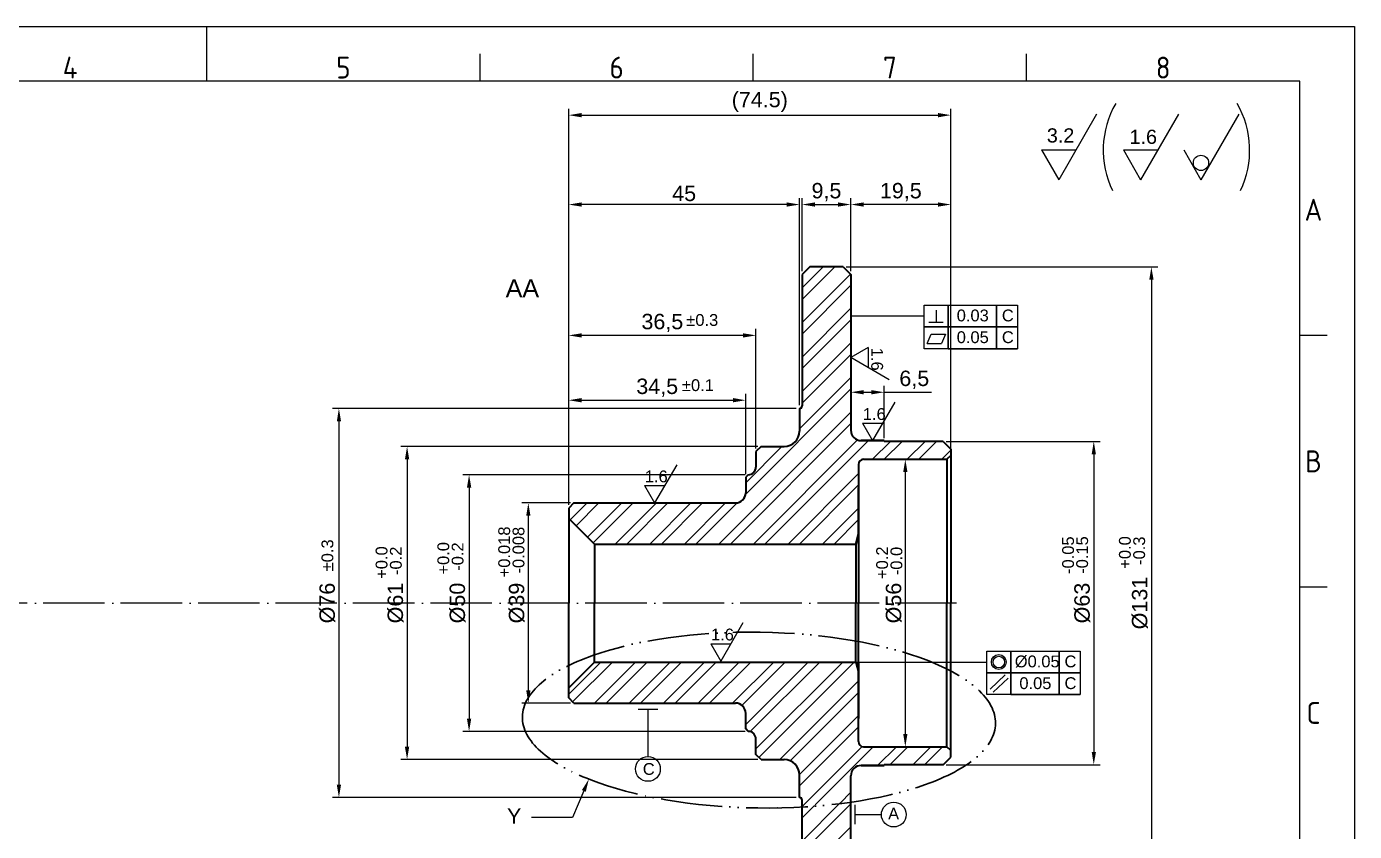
# Model space of a CAD drawing. Header units: millimetres. Extents: x 2429 to 2877, y 1091 to 1407.
# Drawn here: x 2617.7 to 2876.6, y 1250.7 to 1407.5 of the extents above; entities that cross this region are included whole.
import ezdxf
from ezdxf import colors
from ezdxf.entities.mleader import LeaderData, LeaderLine
from ezdxf.enums import TextEntityAlignment as Align
from ezdxf.math import Vec2, Vec3

# ---------------------------------------------------------------- set-up
doc = ezdxf.new("R2010")
doc.units = ezdxf.units.MM
doc.linetypes.add('ACAD_ISO04W100', pattern=[30, 24, -3, 0, -3])
doc.linetypes.add('ACAD_ISO05W100', pattern=[33, 24, -3, 0, -3, 0, -3])
for name, color, linetype, lineweight in [('AM_0', 7, 'Continuous', 40), ('AM_4', 1, 'ACAD_ISO04W100', 25), ('AM_5', 3, 'Continuous', 25), ('AM_7', 4, 'Continuous', 35), ('AM_BOR', 2, 'ACAD_ISO05W100', 35)]:
    doc.layers.add(name, color=color, linetype=linetype, lineweight=lineweight)
doc.styles.add('ACISOTS', font='isocp.shx', dxfattribs={"height": 1})
doc.styles.get("Standard").update_dxf_attribs({"font": 'arial.ttf'})
doc.dimstyles.new('ISO-25', dxfattribs={"dimtxt": 3, "dimasz": 2.5, "dimexe": 1.25, "dimexo": 0.625, "dimtad": 1, "dimtxsty": 'Standard', "dimcen": 2.5, "dimadec": 0, "dimazin": 0, "dimtfac": 1, "dimtmove": 0, "dimatfit": 3, "dimfxl": 1, "dimarcsym": 0})

# ---------------------------------------------------------------- blocks, each defined once
blk = doc.blocks.new('A3 ZTL')
for p, q in [((401.17, 280.82), (19.57, 280.82)), ((401.17, 9.78), (401.17, 280.82))]:
    blk.add_line(p, q)
at = {"layer": 'AM_BOR', "color": 135, "linetype": 'Continuous', "lineweight": 25}
for p, q in [((0, 290.61), (410.96, 290.61)), ((410.96, 290.61), (410.96, 0))]:
    blk.add_line(p, q, dxfattribs=at)
at = {"layer": 'AM_BOR', "color": 135, "lineweight": 25}
for p, q in [((205.48, 280.82), (205.48, 290.61)), ((254.4, 280.82), (254.4, 285.71)), ((303.33, 280.82), (303.33, 285.71)), ((352.25, 280.82), (352.25, 285.71)), ((406.07, 235.32), (401.17, 235.32)), ((406.07, 190.31), (401.17, 190.31))]:
    blk.add_line(p, q, dxfattribs=at)
at = {"layer": 'AM_BOR', "color": 135, "lineweight": 25, "style": 'ACISOTS'}
for s, p in [('4', (181.02, 283.27)), ('5', (229.94, 283.27)), ('6', (278.86, 283.27)), ('7', (327.79, 283.27)), ('8', (376.71, 283.27)), ('A', (403.62, 257.83)), ('B', (403.62, 212.82)), ('C', (403.62, 167.81))]:
    blk.add_text(s, height=3.91, dxfattribs=at).set_placement(p, align=Align.MIDDLE)
blk = doc.blocks.new('*D45')
at = {"layer": 'AM_5', "color": 0, "lineweight": -2}
for p, q in [((2550.42, 1370.04), (2550.42, 1377.23)), ((2475.53, 1295.15), (2468.34, 1295.15))]:
    blk.add_line(p, q, dxfattribs=at)
blk.add_arc((2550.42, 1295.15), 80.83, 91.7723, 178.2277, dxfattribs=at)
at = {"layer": 'AM_5', "color": 0}
for points in [[(2547.91, 1376.36), (2547.93, 1375.52), (2550.42, 1375.98)], [(2470.05, 1297.65), (2469.22, 1297.66), (2469.59, 1295.15)]]:
    blk.add_solid(points, dxfattribs=at)
at = {"layer": 'Defpoints', "color": 0}
for p in [(2550.42, 1369.41), (2510.01, 1365.15), (2476.16, 1295.15), (2799.01, 1295.15), (2550.42, 1220.89)]:
    blk.add_point(p, dxfattribs=at)
at = {"layer": 'AM_5', "color": 0, "insert": (2491.74, 1353.83), "char_height": 3, "attachment_point": 5, "rotation": 45}
blk.add_mtext('90°', dxfattribs=at)
blk = doc.blocks.new('*D46')
at = {"layer": 'AM_5', "color": 0, "lineweight": -2}
for p, q in [((2777.51, 1360.65), (2838.24, 1360.65)), ((2836.99, 1358.15), (2836.99, 1232.15)), ((2777.51, 1229.65), (2838.24, 1229.65))]:
    blk.add_line(p, q, dxfattribs=at)
at = {"layer": 'AM_5', "color": 0}
for points in [[(2836.58, 1358.15), (2837.41, 1358.15), (2836.99, 1360.65)], [(2836.58, 1232.15), (2837.41, 1232.15), (2836.99, 1229.65)]]:
    blk.add_solid(points, dxfattribs=at)
at = {"layer": 'Defpoints', "color": 0}
for p in [(2776.89, 1360.65), (2776.89, 1229.65), (2836.99, 1229.65)]:
    blk.add_point(p, dxfattribs=at)
at = {"layer": 'AM_5', "color": 0, "insert": (2834.75, 1295.15), "char_height": 3, "attachment_point": 5, "rotation": 90}
blk.add_mtext('%%C131', dxfattribs=at)
blk = doc.blocks.new('*D48')
at = {"layer": 'AM_5', "color": 0, "lineweight": -2}
for p, q in [((2797.01, 1326.65), (2827.01, 1326.65)), ((2825.76, 1324.15), (2825.76, 1266.15)), ((2797.01, 1263.65), (2827.01, 1263.65))]:
    blk.add_line(p, q, dxfattribs=at)
at = {"layer": 'AM_5', "color": 0}
for points in [[(2825.35, 1324.15), (2826.18, 1324.15), (2825.76, 1326.65)], [(2825.35, 1266.15), (2826.18, 1266.15), (2825.76, 1263.65)]]:
    blk.add_solid(points, dxfattribs=at)
at = {"layer": 'Defpoints', "color": 0}
for p in [(2796.39, 1326.65), (2796.39, 1263.65), (2825.76, 1263.65)]:
    blk.add_point(p, dxfattribs=at)
at = {"layer": 'AM_5', "color": 0, "insert": (2823.52, 1295.15), "char_height": 3, "attachment_point": 5, "rotation": 90}
blk.add_mtext('%%C63', dxfattribs=at)
blk = doc.blocks.new('*D49')
at = {"layer": 'AM_5', "color": 0, "lineweight": -2}
for p, q in [((2788.39, 1323.15), (2787.76, 1323.15)), ((2789.01, 1320.65), (2789.01, 1269.65)), ((2788.39, 1267.15), (2787.76, 1267.15))]:
    blk.add_line(p, q, dxfattribs=at)
at = {"layer": 'AM_5', "color": 0}
for points in [[(2788.6, 1320.65), (2789.43, 1320.65), (2789.01, 1323.15)], [(2788.6, 1269.65), (2789.43, 1269.65), (2789.01, 1267.15)]]:
    blk.add_solid(points, dxfattribs=at)
at = {"layer": 'Defpoints', "color": 0}
for p in [(2789.01, 1323.15), (2789.01, 1267.15), (2789.01, 1267.15)]:
    blk.add_point(p, dxfattribs=at)
at = {"layer": 'AM_5', "color": 0, "insert": (2786.77, 1295.15), "char_height": 3, "attachment_point": 5, "rotation": 90}
blk.add_mtext('%%c56', dxfattribs=at)
blk = doc.blocks.new('*D57')
at = {"layer": 'AM_5', "color": 0, "lineweight": -2}
for p, q in [((2778.39, 1359.78), (2778.39, 1374.04)), ((2795.39, 1372.79), (2780.89, 1372.79)), ((2797.89, 1325.15), (2797.89, 1374.04))]:
    blk.add_line(p, q, dxfattribs=at)
at = {"layer": 'AM_5', "color": 0}
for points in [[(2780.89, 1373.21), (2780.89, 1372.38), (2778.39, 1372.79)], [(2795.39, 1373.21), (2795.39, 1372.38), (2797.89, 1372.79)]]:
    blk.add_solid(points, dxfattribs=at)
at = {"layer": 'Defpoints', "color": 0}
for p in [(2778.39, 1372.79), (2778.39, 1359.15), (2797.89, 1324.53)]:
    blk.add_point(p, dxfattribs=at)
at = {"layer": 'AM_5', "color": 0, "insert": (2788.14, 1375.22), "char_height": 3, "attachment_point": 5}
blk.add_mtext('19,5', dxfattribs=at)
blk = doc.blocks.new('*D58')
at = {"layer": 'AM_5', "color": 0, "lineweight": -2}
for p, q in [((2768.89, 1359.78), (2768.89, 1374.04)), ((2771.39, 1372.79), (2775.89, 1372.79)), ((2778.39, 1359.78), (2778.39, 1374.04))]:
    blk.add_line(p, q, dxfattribs=at)
at = {"layer": 'AM_5', "color": 0}
for points in [[(2771.39, 1373.21), (2771.39, 1372.38), (2768.89, 1372.79)], [(2775.89, 1373.21), (2775.89, 1372.38), (2778.39, 1372.79)]]:
    blk.add_solid(points, dxfattribs=at)
at = {"layer": 'Defpoints', "color": 0}
for p in [(2778.39, 1372.79), (2768.89, 1359.15), (2778.39, 1359.15)]:
    blk.add_point(p, dxfattribs=at)
at = {"layer": 'AM_5', "color": 0, "insert": (2773.64, 1375.22), "char_height": 3, "attachment_point": 5}
blk.add_mtext('9,5', dxfattribs=at)
blk = doc.blocks.new('*D59')
at = {"layer": 'AM_5', "color": 0, "lineweight": -2}
for p, q in [((2723.39, 1314.28), (2723.39, 1335.92)), ((2725.89, 1334.67), (2755.39, 1334.67)), ((2757.89, 1320.28), (2757.89, 1335.92))]:
    blk.add_line(p, q, dxfattribs=at)
at = {"layer": 'AM_5', "color": 0}
for points in [[(2725.89, 1335.09), (2725.89, 1334.25), (2723.39, 1334.67)], [(2755.39, 1335.09), (2755.39, 1334.25), (2757.89, 1334.67)]]:
    blk.add_solid(points, dxfattribs=at)
at = {"layer": 'Defpoints', "color": 0}
for p in [(2757.89, 1334.67), (2757.89, 1319.65), (2723.39, 1313.65)]:
    blk.add_point(p, dxfattribs=at)
at = {"layer": 'AM_5', "color": 0, "insert": (2740.64, 1337.1), "char_height": 3, "attachment_point": 5}
blk.add_mtext('34,5', dxfattribs=at)
blk = doc.blocks.new('*D60')
at = {"layer": 'AM_5', "color": 0, "lineweight": -2}
for p, q in [((2723.39, 1314.28), (2723.39, 1348.55)), ((2757.39, 1347.3), (2725.89, 1347.3)), ((2759.89, 1325.28), (2759.89, 1348.55))]:
    blk.add_line(p, q, dxfattribs=at)
at = {"layer": 'AM_5', "color": 0}
for points in [[(2725.89, 1347.71), (2725.89, 1346.88), (2723.39, 1347.3)], [(2757.39, 1347.71), (2757.39, 1346.88), (2759.89, 1347.3)]]:
    blk.add_solid(points, dxfattribs=at)
at = {"layer": 'Defpoints', "color": 0}
for p in [(2723.39, 1347.3), (2759.89, 1324.65), (2723.39, 1313.65)]:
    blk.add_point(p, dxfattribs=at)
at = {"layer": 'AM_5', "color": 0, "insert": (2741.64, 1349.72), "char_height": 3, "attachment_point": 5}
blk.add_mtext('36,5', dxfattribs=at)
blk = doc.blocks.new('*D61')
at = {"layer": 'AM_5', "color": 0, "lineweight": -2}
for p, q in [((2723.39, 1314.28), (2723.39, 1374.04)), ((2765.89, 1372.79), (2725.89, 1372.79)), ((2768.39, 1333.68), (2768.39, 1374.04))]:
    blk.add_line(p, q, dxfattribs=at)
at = {"layer": 'AM_5', "color": 0}
for points in [[(2725.89, 1373.21), (2725.89, 1372.38), (2723.39, 1372.79)], [(2765.89, 1373.21), (2765.89, 1372.38), (2768.39, 1372.79)]]:
    blk.add_solid(points, dxfattribs=at)
at = {"layer": 'Defpoints', "color": 0}
for p in [(2723.39, 1372.79), (2768.39, 1333.05), (2723.39, 1313.65)]:
    blk.add_point(p, dxfattribs=at)
at = {"layer": 'AM_5', "color": 0, "insert": (2745.89, 1374.95), "char_height": 3, "attachment_point": 5}
blk.add_mtext('45', dxfattribs=at)
blk = doc.blocks.new('*D62')
at = {"layer": 'AM_5', "color": 0, "lineweight": -2}
for p, q in [((2767.76, 1333.05), (2677.33, 1333.05)), ((2678.58, 1330.55), (2678.58, 1259.75)), ((2767.76, 1257.25), (2677.33, 1257.25))]:
    blk.add_line(p, q, dxfattribs=at)
at = {"layer": 'AM_5', "color": 0}
for points in [[(2678.17, 1330.55), (2679, 1330.55), (2678.58, 1333.05)], [(2678.17, 1259.75), (2679, 1259.75), (2678.58, 1257.25)]]:
    blk.add_solid(points, dxfattribs=at)
at = {"layer": 'Defpoints', "color": 0}
for p in [(2768.39, 1333.05), (2678.58, 1257.25), (2768.39, 1257.25)]:
    blk.add_point(p, dxfattribs=at)
at = {"layer": 'AM_5', "color": 0, "insert": (2676.34, 1295.15), "char_height": 3, "attachment_point": 5, "rotation": 90}
blk.add_mtext('%%C76', dxfattribs=at)
blk = doc.blocks.new('*D63')
at = {"layer": 'AM_5', "color": 0, "lineweight": -2}
for p, q in [((2760.26, 1325.65), (2690.62, 1325.65)), ((2691.87, 1323.15), (2691.87, 1267.15)), ((2760.26, 1264.65), (2690.62, 1264.65))]:
    blk.add_line(p, q, dxfattribs=at)
at = {"layer": 'AM_5', "color": 0}
for points in [[(2691.45, 1323.15), (2692.29, 1323.15), (2691.87, 1325.65)], [(2691.45, 1267.15), (2692.29, 1267.15), (2691.87, 1264.65)]]:
    blk.add_solid(points, dxfattribs=at)
at = {"layer": 'Defpoints', "color": 0}
for p in [(2760.89, 1325.65), (2691.87, 1264.65), (2760.89, 1264.65)]:
    blk.add_point(p, dxfattribs=at)
at = {"layer": 'AM_5', "color": 0, "insert": (2689.63, 1295.15), "char_height": 3, "attachment_point": 5, "rotation": 90}
blk.add_mtext('%%C61', dxfattribs=at)
blk = doc.blocks.new('*D64')
at = {"layer": 'AM_5', "color": 0, "lineweight": -2}
for p, q in [((2757.76, 1320.15), (2702.71, 1320.15)), ((2703.96, 1317.65), (2703.96, 1272.65)), ((2757.76, 1270.15), (2702.71, 1270.15))]:
    blk.add_line(p, q, dxfattribs=at)
at = {"layer": 'AM_5', "color": 0}
for points in [[(2703.54, 1317.65), (2704.38, 1317.65), (2703.96, 1320.15)], [(2703.54, 1272.65), (2704.38, 1272.65), (2703.96, 1270.15)]]:
    blk.add_solid(points, dxfattribs=at)
at = {"layer": 'Defpoints', "color": 0}
for p in [(2758.39, 1320.15), (2703.96, 1270.15), (2758.39, 1270.15)]:
    blk.add_point(p, dxfattribs=at)
at = {"layer": 'AM_5', "color": 0, "insert": (2701.72, 1295.15), "char_height": 3, "attachment_point": 5, "rotation": 90}
blk.add_mtext('%%C50', dxfattribs=at)
blk = doc.blocks.new('*D65')
at = {"layer": 'AM_5', "color": 0, "lineweight": -2}
for p, q in [((2723.76, 1314.65), (2714.26, 1314.65)), ((2715.51, 1312.15), (2715.51, 1278.15)), ((2723.76, 1275.65), (2714.26, 1275.65))]:
    blk.add_line(p, q, dxfattribs=at)
at = {"layer": 'AM_5', "color": 0}
for points in [[(2715.1, 1312.15), (2715.93, 1312.15), (2715.51, 1314.65)], [(2715.1, 1278.15), (2715.93, 1278.15), (2715.51, 1275.65)]]:
    blk.add_solid(points, dxfattribs=at)
at = {"layer": 'Defpoints', "color": 0}
for p in [(2724.39, 1314.65), (2715.51, 1275.65), (2724.39, 1275.65)]:
    blk.add_point(p, dxfattribs=at)
at = {"layer": 'AM_5', "color": 0, "insert": (2713.27, 1295.15), "char_height": 3, "attachment_point": 5, "rotation": 90}
blk.add_mtext('%%C39', dxfattribs=at)
blk = doc.blocks.new('*D72')
at = {"layer": 'AM_5', "color": 0, "lineweight": -2}
for p, q in [((2723.39, 1314.28), (2723.39, 1391.46)), ((2797.89, 1325.78), (2797.89, 1391.46)), ((2725.89, 1390.21), (2795.39, 1390.21))]:
    blk.add_line(p, q, dxfattribs=at)
at = {"layer": 'AM_5', "color": 0}
for points in [[(2725.89, 1390.63), (2725.89, 1389.79), (2723.39, 1390.21)], [(2795.39, 1390.63), (2795.39, 1389.79), (2797.89, 1390.21)]]:
    blk.add_solid(points, dxfattribs=at)
at = {"layer": 'Defpoints', "color": 0}
for p in [(2797.89, 1390.21), (2797.89, 1325.15), (2723.39, 1313.65)]:
    blk.add_point(p, dxfattribs=at)
at = {"layer": 'AM_5', "color": 0, "insert": (2760.64, 1392.8), "char_height": 3, "attachment_point": 5}
blk.add_mtext('(74.5)', dxfattribs=at)
blk = doc.blocks.new('*D73')
at = {"layer": 'AM_5', "color": 0, "lineweight": -2}
for p, q in [((2778.39, 1336.51), (2778.39, 1337.47)), ((2780.89, 1336.22), (2782.39, 1336.22)), ((2784.89, 1327.28), (2784.89, 1337.47)), ((2784.89, 1336.22), (2794.14, 1336.22))]:
    blk.add_line(p, q, dxfattribs=at)
at = {"layer": 'AM_5', "color": 0}
for points in [[(2780.89, 1336.64), (2780.89, 1335.8), (2778.39, 1336.22)], [(2782.39, 1336.64), (2782.39, 1335.8), (2784.89, 1336.22)]]:
    blk.add_solid(points, dxfattribs=at)
at = {"layer": 'Defpoints', "color": 0}
for p in [(2778.39, 1336.22), (2778.39, 1335.89), (2784.89, 1326.65)]:
    blk.add_point(p, dxfattribs=at)
at = {"layer": 'AM_5', "color": 0, "insert": (2790.76, 1338.65), "char_height": 3, "attachment_point": 5}
blk.add_mtext('6,5', dxfattribs=at)

msp = doc.modelspace()

# ---------------------------------------------------------------- hatches: boundary and pattern name
at = {"layer": 'AM_7'}
h = msp.add_hatch(dxfattribs=at)
h.set_pattern_fill('ANSI32', color=256, scale=0.5, style=0)
h.set_pattern_definition([(45, (-496.6987, -2.985), (-3.367596, 3.367596), []), (45, (-494.4536, -2.985), (-3.367596, 3.367596), [])])
h.paths.add_polyline_path([(2779.888, 1317.653), (2779.888, 1322.153, -0.4142136), (2780.888, 1323.153), (2797.138, 1323.153), (2797.888, 1323.903), (2797.888, 1325.153), (2796.388, 1326.653), (2784.888, 1326.653), (2780.388, 1326.803, -0.4142136), (2778.388, 1328.803), (2778.388, 1342.973), (2778.388, 1359.153), (2776.888, 1360.653), (2770.388, 1360.653), (2768.888, 1359.153), (2768.888, 1342.438), (2768.888, 1333.553, -0.4142136), (2768.388, 1333.053), (2768.388, 1328.653, -0.4142136), (2765.388, 1325.653), (2760.888, 1325.653), (2759.888, 1324.653), (2759.888, 1321.653, -0.4142136), (2758.388, 1320.153), (2757.888, 1319.653), (2757.888, 1316.653, -0.4142136), (2755.888, 1314.653), (2724.388, 1314.653), (2723.388, 1313.653), (2723.388, 1311.653), (2728.388, 1306.653), (2779.388, 1306.653), (2779.888, 1308.653)])
edge = h.paths.add_edge_path()
edge.add_line((2779.388, 1283.653), (2728.388, 1283.653))
edge.add_line((2728.388, 1283.653), (2723.388, 1278.653))
edge.add_line((2723.388, 1278.653), (2723.388, 1276.653))
edge.add_line((2723.388, 1276.653), (2724.388, 1275.653))
edge.add_line((2724.388, 1275.653), (2755.888, 1275.653))
edge.add_arc((2755.888, 1273.653), 2, 0, 90, ccw=False)
edge.add_line((2757.888, 1273.653), (2757.888, 1270.653))
edge.add_line((2757.888, 1270.653), (2758.388, 1270.153))
edge.add_arc((2758.388, 1268.653), 1.5, 0, 90, ccw=False)
edge.add_line((2759.888, 1268.653), (2759.888, 1265.653))
edge.add_line((2759.888, 1265.653), (2760.888, 1264.653))
edge.add_line((2760.888, 1264.653), (2765.388, 1264.653))
edge.add_arc((2765.388, 1261.653), 3, 0, 90, ccw=False)
edge.add_line((2768.388, 1261.653), (2768.388, 1257.253))
edge.add_arc((2768.388, 1256.753), 0.5, 0, 90, ccw=False)
edge.add_line((2768.888, 1256.753), (2768.888, 1255.401))
edge.add_ellipse((2760.474, 1272.343), major_axis=(-46.124, 0.653), ratio=0.3712639, start_angle=100.81218, end_angle=113.15542)
edge.add_line((2778.388, 1256.342), (2778.388, 1261.503))
edge.add_arc((2780.388, 1261.503), 2, 90, 180, ccw=False)
edge.add_line((2780.388, 1263.503), (2784.888, 1263.503))
edge.add_line((2784.888, 1263.503), (2784.888, 1263.653))
edge.add_line((2784.888, 1263.653), (2796.388, 1263.653))
edge.add_line((2796.388, 1263.653), (2797.888, 1265.153))
edge.add_line((2797.888, 1265.153), (2797.888, 1266.403))
edge.add_line((2797.888, 1266.403), (2797.138, 1267.153))
edge.add_line((2797.138, 1267.153), (2780.888, 1267.153))
edge.add_arc((2780.888, 1268.153), 1, 180, 270, ccw=False)
edge.add_line((2779.888, 1268.153), (2779.888, 1281.653))
edge.add_line((2779.888, 1281.653), (2779.388, 1283.653))
edge = h.paths.add_edge_path()
edge.add_ellipse((2760.474, 1272.343), major_axis=(-46.124, 0.653), ratio=0.3712639, start_angle=100.81218, end_angle=113.15542, ccw=False)
edge.add_line((2768.888, 1255.401), (2768.888, 1247.849))
edge.add_arc((2769.334, 1247.849), 0.446, 180, 270)
edge.add_line((2769.334, 1247.403), (2778.388, 1247.403))
edge.add_line((2778.388, 1247.403), (2778.388, 1256.342))
h.paths.add_polyline_path([(2778.388, 1234.903), (2769.29, 1234.903, 0.3838681), (2768.888, 1234.453), (2768.888, 1233.564), (2768.888, 1231.153), (2770.388, 1229.653), (2776.888, 1229.653), (2778.388, 1231.153)])

# ---------------------------------------------------------------- linework, layer by layer
at = {"layer": 'AM_0'}
for p, q in [((2770.388, 1360.653), (2768.888, 1359.153)), ((2776.888, 1360.653), (2770.388, 1360.653)), ((2776.888, 1360.653), (2778.388, 1359.153)), ((2768.888, 1359.153), (2768.888, 1342.438)), ((2778.388, 1359.153), (2778.388, 1342.973)), ((2768.888, 1342.438), (2768.888, 1333.553)), ((2778.388, 1342.973), (2778.388, 1328.803)), ((2768.388, 1333.053), (2768.388, 1328.653)), ((2768.388, 1333.053), (2768.388, 1333.053)), ((2760.888, 1325.653), (2759.888, 1324.653)), ((2760.888, 1325.653), (2765.388, 1325.653)), ((2784.888, 1326.803), (2780.388, 1326.803)), ((2780.388, 1326.803), (2784.888, 1326.803)), ((2784.888, 1326.653), (2784.888, 1326.803)), ((2796.388, 1326.653), (2784.888, 1326.653)), ((2796.388, 1326.653), (2797.888, 1325.153)), ((2759.888, 1324.653), (2759.888, 1321.653)), ((2780.888, 1323.153), (2797.138, 1323.153)), ((2797.888, 1323.903), (2797.138, 1323.153)), ((2797.138, 1323.153), (2797.138, 1295.153)), ((2797.888, 1325.153), (2797.888, 1323.903)), ((2797.888, 1323.903), (2797.888, 1295.153)), ((2779.888, 1322.153), (2779.888, 1295.153)), ((2758.388, 1320.153), (2757.888, 1319.653)), ((2757.888, 1319.653), (2757.888, 1316.653)), ((2758.388, 1320.153), (2758.388, 1320.153)), ((2779.888, 1306.653), (2779.888, 1317.653)), ((2724.388, 1314.653), (2723.388, 1313.653)), ((2723.388, 1313.653), (2723.388, 1295.153)), ((2724.388, 1314.653), (2755.888, 1314.653)), ((2723.388, 1311.653), (2728.388, 1306.653)), ((2779.388, 1306.653), (2779.888, 1308.653)), ((2728.388, 1306.653), (2779.388, 1306.653)), ((2728.388, 1306.653), (2728.388, 1295.153)), ((2779.388, 1306.653), (2779.388, 1295.153)), ((2723.388, 1276.653), (2723.388, 1295.153)), ((2728.388, 1283.653), (2728.388, 1295.153)), ((2779.388, 1283.653), (2779.388, 1295.153)), ((2779.888, 1268.153), (2779.888, 1295.153)), ((2797.138, 1267.153), (2797.138, 1295.153)), ((2797.888, 1266.403), (2797.888, 1295.153)), ((2723.388, 1278.653), (2728.388, 1283.653)), ((2728.388, 1283.653), (2779.388, 1283.653)), ((2779.388, 1283.653), (2779.888, 1281.653)), ((2779.888, 1283.653), (2779.888, 1272.653)), ((2724.388, 1275.653), (2723.388, 1276.653)), ((2724.388, 1275.653), (2755.888, 1275.653)), ((2757.888, 1270.653), (2757.888, 1273.653)), ((2758.388, 1270.153), (2757.888, 1270.653)), ((2758.388, 1270.153), (2758.388, 1270.153)), ((2759.888, 1265.653), (2759.888, 1268.653)), ((2780.888, 1267.153), (2797.138, 1267.153)), ((2797.888, 1266.403), (2797.138, 1267.153)), ((2797.888, 1265.153), (2797.888, 1266.403)), ((2760.888, 1264.653), (2759.888, 1265.653)), ((2760.888, 1264.653), (2765.388, 1264.653)), ((2784.888, 1263.503), (2780.388, 1263.503)), ((2780.388, 1263.503), (2784.888, 1263.503)), ((2796.388, 1263.653), (2784.888, 1263.653)), ((2784.888, 1263.653), (2784.888, 1263.503)), ((2796.388, 1263.653), (2797.888, 1265.153)), ((2768.388, 1257.253), (2768.388, 1261.653)), ((2778.388, 1247.333), (2778.388, 1261.503)), ((2768.388, 1257.253), (2768.388, 1257.253)), ((2768.888, 1247.868), (2768.888, 1256.753))]:
    msp.add_line(p, q, dxfattribs=at)
for centre, radius, start, end in [((2768.388, 1333.553), 0.5, 270, 0), ((2765.388, 1328.653), 3, 270, 0), ((2780.388, 1328.803), 2, 180, 270), ((2780.888, 1322.153), 1, 90, 180), ((2758.388, 1321.653), 1.5, 270, 0), ((2755.888, 1316.653), 2, 270, 0), ((2755.888, 1273.653), 2, 0, 90), ((2758.388, 1268.653), 1.5, 0, 90), ((2780.888, 1268.153), 1, 180, 270), ((2765.388, 1261.653), 3, 0, 90), ((2780.388, 1261.503), 2, 90, 180), ((2768.388, 1256.753), 0.5, 0, 90)]:
    msp.add_arc(centre, radius, start, end, dxfattribs=at)
at = {"layer": 'AM_4', "ltscale": 0.5}
msp.add_line((2799.006, 1295.153), (2476.159, 1295.153), dxfattribs=at)
at = {"layer": 'AM_5'}
for p, q in [((2826.301, 1390.393), (2818.923, 1377.616)), ((2842.277, 1390.393), (2834.9, 1377.616)), ((2854.024, 1390.393), (2846.647, 1377.616)), ((2815.57, 1383.424), (2822.277, 1383.424)), ((2815.57, 1383.424), (2818.923, 1377.616)), ((2831.546, 1383.424), (2838.253, 1383.424)), ((2831.546, 1383.424), (2834.9, 1377.616)), ((2843.294, 1383.424), (2846.647, 1377.616)), ((2795.017, 1352.226), (2795.017, 1349.887)), ((2792.667, 1351.063), (2778.388, 1351.063)), ((2793.628, 1349.887), (2796.407, 1349.887)), ((2797.389, 1348.946), (2806.807, 1348.946)), ((2806.807, 1348.946), (2810.882, 1348.946)), ((2793.268, 1345.691), (2794.054, 1347.548)), ((2794.054, 1347.548), (2796.841, 1347.548)), ((2796.841, 1347.548), (2796.055, 1345.691)), ((2781.776, 1344.929), (2778.388, 1342.973)), ((2781.776, 1344.929), (2781.776, 1341.017)), ((2793.268, 1345.691), (2796.055, 1345.691)), ((2797.389, 1344.711), (2806.807, 1344.711)), ((2806.807, 1344.711), (2810.882, 1344.711)), ((2785.841, 1338.67), (2778.388, 1342.973)), ((2786.941, 1334.257), (2782.638, 1326.803)), ((2780.682, 1330.191), (2784.594, 1330.191)), ((2780.682, 1330.191), (2782.638, 1326.803)), ((2744.441, 1322.107), (2740.138, 1314.653)), ((2738.182, 1318.041), (2742.094, 1318.041)), ((2738.182, 1318.041), (2740.138, 1314.653)), ((2757.338, 1291.301), (2753.035, 1283.847)), ((2751.079, 1287.235), (2754.991, 1287.235)), ((2751.079, 1287.235), (2753.035, 1283.847)), ((2779.388, 1283.653), (2804.879, 1283.653)), ((2805.548, 1278.4), (2808.508, 1281.156)), ((2806.12, 1277.786), (2809.08, 1280.541)), ((2809.602, 1281.536), (2819.02, 1281.536)), ((2819.02, 1281.536), (2823.095, 1281.536)), ((2809.602, 1277.301), (2819.02, 1277.301)), ((2819.02, 1277.301), (2823.095, 1277.301)), ((2740.729, 1274.423), (2736.923, 1274.423)), ((2738.826, 1274.423), (2738.826, 1265.256)), ((2779.192, 1255.843), (2779.192, 1252.038)), ((2779.192, 1253.94), (2784.343, 1253.94))]:
    msp.add_line(p, q, dxfattribs=at)
for points in [[(2792.667, 1353.181), (2797.389, 1353.181), (2797.389, 1348.946), (2792.667, 1348.946)], [(2797.389, 1353.181), (2806.807, 1353.181), (2806.807, 1348.946), (2797.389, 1348.946)], [(2806.807, 1353.181), (2810.882, 1353.181), (2810.882, 1348.946), (2806.807, 1348.946)], [(2792.667, 1348.946), (2797.389, 1348.946), (2797.389, 1344.711), (2792.667, 1344.711)], [(2797.389, 1348.946), (2806.807, 1348.946), (2806.807, 1344.711), (2797.389, 1344.711)], [(2806.807, 1348.946), (2810.882, 1348.946), (2810.882, 1344.711), (2806.807, 1344.711)], [(2804.879, 1285.77), (2809.602, 1285.77), (2809.602, 1281.536), (2804.879, 1281.536)], [(2809.602, 1285.77), (2819.02, 1285.77), (2819.02, 1281.536), (2809.602, 1281.536)], [(2819.02, 1285.77), (2823.095, 1285.77), (2823.095, 1281.536), (2819.02, 1281.536)], [(2804.879, 1281.536), (2809.602, 1281.536), (2809.602, 1277.301), (2804.879, 1277.301)], [(2809.602, 1281.536), (2819.02, 1281.536), (2819.02, 1277.301), (2809.602, 1277.301)], [(2819.02, 1281.536), (2823.095, 1281.536), (2823.095, 1277.301), (2819.02, 1277.301)]]:
    msp.add_lwpolyline(points, close=True, dxfattribs=at)
for centre, radius in [((2846.66, 1380.907), 1.487), ((2807.241, 1283.653), 1.441), ((2807.241, 1283.653), 1.125), ((2738.826, 1262.836), 2.42), ((2786.763, 1253.94), 2.42)]:
    msp.add_circle(centre, radius, dxfattribs=at)
for centre, start, end in [((2845.65, 1383.411), 149.81687, 205.95777), ((2838.098, 1383.411), 334.04223, 30.18313)]:
    msp.add_arc(centre, 18.059, start, end, dxfattribs=at)
at = {"layer": 'AM_BOR', "ltscale": 0.5, "extrusion": (0, 0, -1)}
msp.add_ellipse((2760.474, 1272.343), major_axis=(-46.124, 0.653), ratio=0.3712639, dxfattribs=at)

# ---------------------------------------------------------------- block references
at = {"linetype": 'ByBlock', "lineweight": 0, "xscale": 1.089, "yscale": 1.089, "zscale": 1.089}
msp.add_blockref('A3 ZTL', (2429.046, 1090.997), dxfattribs=at)

# ---------------------------------------------------------------- texts
at = {"layer": 'AM_5', "attachment_point": 1}
for s, width, insert, char_height in [('3.2', 18.23779, (2816.606, 1387.641), 2.76), ('1.6', 18.23779, (2832.727, 1387.374), 2.76), ('AA', 12.46166, (2711.09, 1358.232), 3.5), ('%%P0.3', 18.23779, (2746.31, 1351.452), 2.3), (' 0.03', 18.23779, (2798.142, 1352.333), 2.3), ('C', 18.23779, (2807.838, 1352.333), 2.3), (' 0.05', 18.23779, (2798.142, 1348.098), 2.3), ('C', 18.23779, (2807.838, 1348.098), 2.3), ('%%P0.1', 18.23779, (2745.463, 1338.751), 2.3), ('1.6', 18.23779, (2780.724, 1333.125), 2.3), ('1.6', 18.23779, (2738.224, 1320.975), 2.3), ('1.6', 18.23779, (2751.121, 1290.169), 2.3), ('%%C0.05', 18.23779, (2810.355, 1284.923), 2.3), ('C', 18.23779, (2820.051, 1284.923), 2.3), (' 0.05', 18.23779, (2810.355, 1280.688), 2.3), ('C', 18.23779, (2820.051, 1280.688), 2.3), ('C', 18.23779, (2737.829, 1263.972), 2.3), ('A', 18.23779, (2785.658, 1255.28), 2.3)]:
    msp.add_mtext_dynamic_manual_height_columns(s, width=width, gutter_width=12.5, heights=[0], dxfattribs=dict(at, insert=insert, char_height=char_height))
at = {"layer": 'AM_5', "char_height": 2.3, "attachment_point": 1}
for s, insert, rotation in [('1.6', (2784.673, 1344.887), 270), ('+0.018', (2709.651, 1300.15), 90), ('-0.008', (2712.439, 1300.895), 90), ('-0.05', (2819.594, 1300.812), 90), ('-0.15', (2822.339, 1300.842), 90), ('+0.0', (2830.669, 1301.833), 90), ('-0.3', (2833.457, 1302.577), 90), ('%%P0.3', (2675.185, 1301.323), 90), ('+0.0', (2685.74, 1299.866), 90), ('-0.2', (2688.528, 1300.611), 90), ('+0.0', (2697.78, 1300.692), 90), ('-0.2', (2700.568, 1301.437), 90), ('+0.2', (2783.337, 1299.829), 90), ('-0.0', (2786.125, 1300.573), 90)]:
    msp.add_mtext_dynamic_manual_height_columns(s, width=18.23779, gutter_width=12.5, heights=[0], dxfattribs=dict(at, insert=insert, rotation=rotation))

# ---------------------------------------------------------------- dimensions: what is measured, and where the dimension line sits
at = {"layer": 'AM_5'}
dim = msp.add_linear_dim(base=(2797.888, 1390.21), p1=(2723.388, 1313.653), p2=(2797.888, 1325.153), text='(74.5)', dimstyle='ISO-25', dxfattribs=at)
dim.commit()
dim.dimension.update_dxf_attribs({"geometry": '*D72', "text_midpoint": (2760.638, 1392.801)})
dim = msp.add_angular_dim_2l(base=(2510.006, 1365.15), line1=((2550.419, 1220.894), (2550.419, 1369.412)), line2=((2799.006, 1295.153), (2476.159, 1295.153)), dimstyle='ISO-25', dxfattribs=at)
dim.commit()
dim.dimension.update_dxf_attribs({"geometry": '*D45', "text_midpoint": (2491.741, 1353.83)})
for base, p1, p2, picture, middle in [((2723.388, 1372.795), (2768.388, 1333.053), (2723.388, 1313.653), '*D61', (2745.888, 1374.946)), ((2778.388, 1372.795), (2768.888, 1359.153), (2778.388, 1359.153), '*D58', (2773.638, 1375.223)), ((2778.388, 1372.795), (2797.888, 1324.528), (2778.388, 1359.153), '*D57', (2788.138, 1375.223)), ((2723.388, 1347.296), (2759.888, 1324.653), (2723.388, 1313.653), '*D60', (2741.638, 1349.724)), ((2757.888, 1334.669), (2723.388, 1313.653), (2757.888, 1319.653), '*D59', (2740.638, 1337.097))]:
    dim = msp.add_linear_dim(base=base, p1=p1, p2=p2, dimstyle='ISO-25', dxfattribs=at)
    dim.commit()
    dim.dimension.update_dxf_attribs({"geometry": picture, "text_midpoint": middle})
for base, p1, p2, text, picture, middle in [((2836.992, 1229.653), (2776.888, 1360.653), (2776.888, 1229.653), '%%C131', '*D46', (2834.751, 1295.153)), ((2678.583, 1257.253), (2768.388, 1333.053), (2768.388, 1257.253), '%%C76', '*D62', (2676.343, 1295.153)), ((2691.869, 1264.653), (2760.888, 1325.653), (2760.888, 1264.653), '%%C61', '*D63', (2689.629, 1295.153)), ((2825.762, 1263.653), (2796.388, 1326.653), (2796.388, 1263.653), '%%C63', '*D48', (2823.521, 1295.153)), ((2789.013, 1267.153), (2789.013, 1323.153), (2789.013, 1267.153), '%%c56', '*D49', (2786.772, 1295.153)), ((2703.959, 1270.153), (2758.388, 1320.153), (2758.388, 1270.153), '%%C50', '*D64', (2701.718, 1295.153)), ((2715.512, 1275.653), (2724.388, 1314.653), (2724.388, 1275.653), '%%C39', '*D65', (2713.271, 1295.153))]:
    dim = msp.add_linear_dim(base=base, p1=p1, p2=p2, angle=90, text=text, dimstyle='ISO-25', dxfattribs=at)
    dim.commit()
    dim.dimension.update_dxf_attribs({"geometry": picture, "text_midpoint": middle})
dim = msp.add_linear_dim(base=(2778.388, 1336.219), p1=(2784.888, 1326.653), p2=(2778.388, 1335.888), dimstyle='ISO-25', dxfattribs=at)
dim.commit()
dim.dimension.update_dxf_attribs({"geometry": '*D73', "text_midpoint": (2790.763, 1336.219), "dimtype": 160})

# ---------------------------------------------------------------- leaders
ml = msp.add_multileader_mtext('Standard', dxfattribs=at)
ml.set_content('Y', color=256)
ml.set_leader_properties()
ml.build(insert=Vec2(0, 0))
ml.multileader.update_dxf_attribs({"arrow_head_size": 2.5})
ctx = ml.context
ctx.base_point, ctx.char_height, ctx.arrow_head_size, ctx.plane_origin = Vec3(2709.396, 1253.362), 3, 2.5, Vec3(2727.308, 1260.849)
ctx.text_align_type = 2
notes = []
notes.append((ctx, [(0, (1, 1, 0), (2724.146, 1253.362), (-1, 0), 8, [(0, [(2727.308, 1260.849)], 0, [])])]))
ctx.mtext.insert, ctx.mtext.alignment, ctx.mtext.flow_direction = Vec3(2714.146, 1255.162), 3, 5
for ctx, leaders in notes:
    for number, flags, end, landing, length, lines in leaders:
        leader = LeaderData()
        leader.index, (leader.has_last_leader_line, leader.has_dogleg_vector, leader.attachment_direction) = number, flags
        leader.last_leader_point, leader.dogleg_vector, leader.dogleg_length = Vec3(end), Vec3(landing), length
        for number, points, colour, breaks in lines:
            line = LeaderLine()
            line.index, line.vertices, line.color, line.breaks = number, Vec3.list(points), colors.encode_raw_color(colour), breaks
            leader.lines.append(line)
        ctx.leaders.append(leader)

doc.saveas('drawing.dxf')
